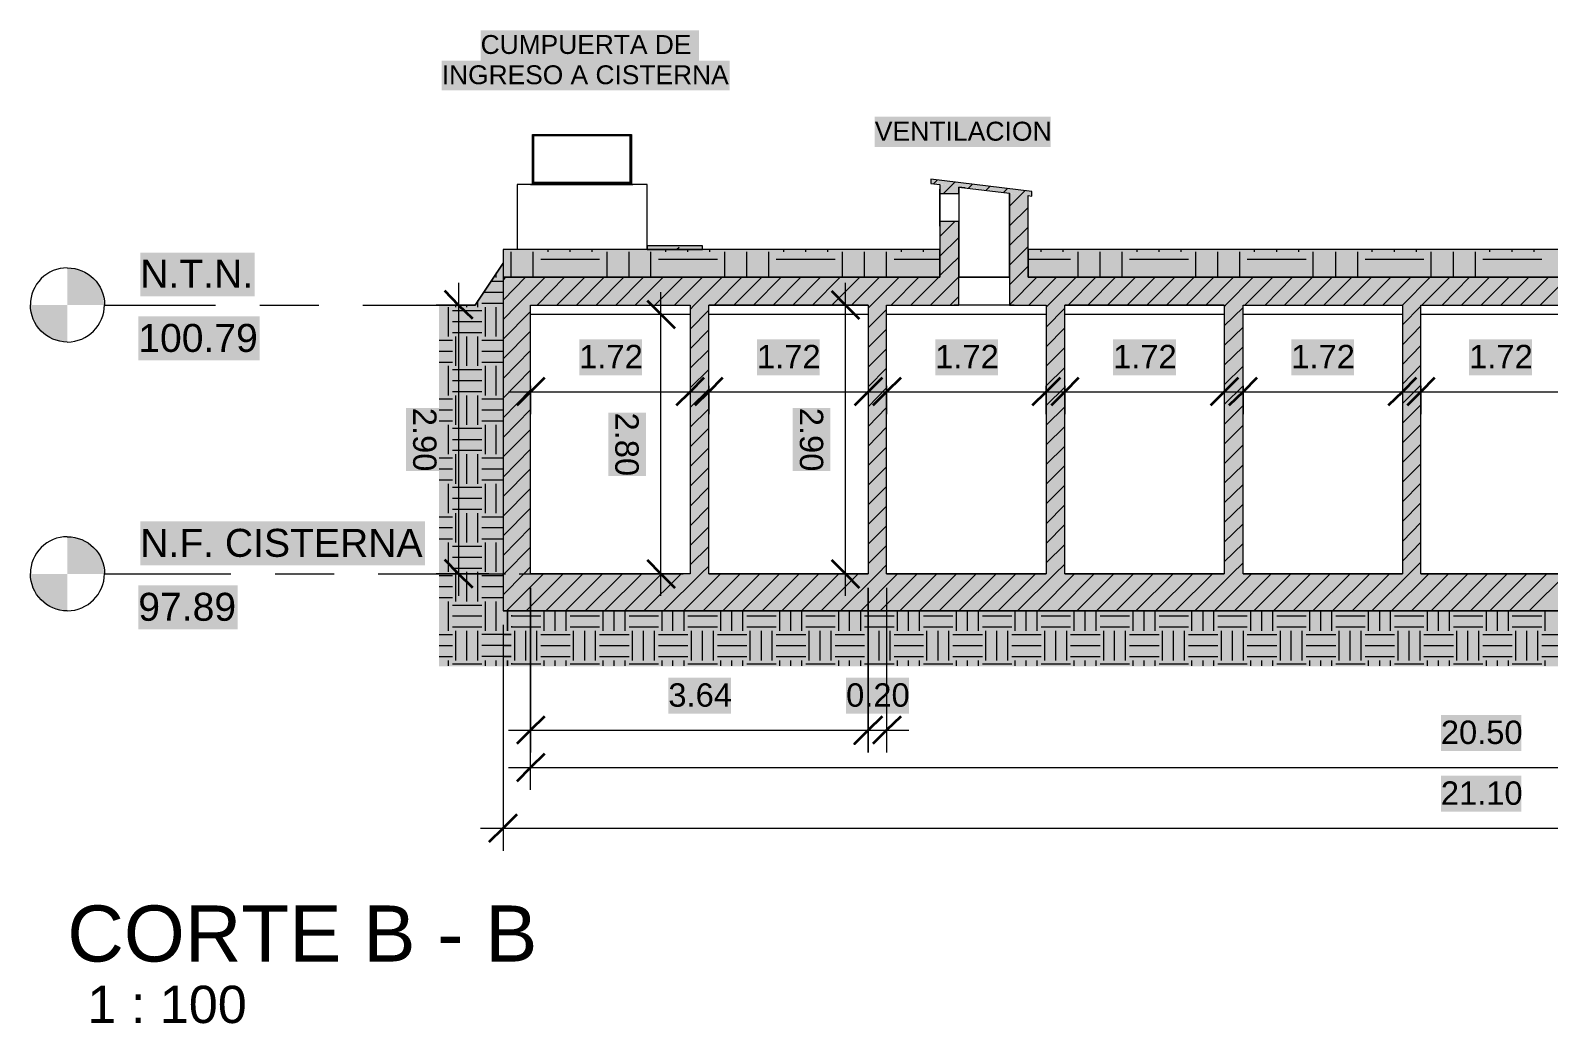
# Model space of a CAD drawing. Extents: x -187 to 52, y -9 to 65.
# Drawn here: x -151.88 to -135.52, y 2.39 to 13.09 of the extents above; entities that cross this region are included whole.
import ezdxf

# ---------------------------------------------------------------- set-up
doc = ezdxf.new("R2010")
doc.units = 0
doc.header["$MEASUREMENT"] = 0
doc.layers.add('PDF4_Geometría', color=7, linetype='Continuous')
doc.layers.add('PDF4_Texto', color=7, linetype='Continuous')
doc.layers.add('PDF4_Rellenos sólidos', color=7, linetype='Continuous', true_color=0xffffff)
doc.styles.add('PDF Arial', font='arial.ttf')

msp = doc.modelspace()

# ---------------------------------------------------------------- hatches: boundary and pattern name
at = {"layer": 'PDF4_Rellenos sólidos', "transparency": 33554559}
for color, points in [(256, [(-147.026, 13.092), (-147.026, 12.766), (-144.675, 12.766), (-144.675, 13.092)]), (256, [(-147.445, 12.766), (-147.445, 12.445), (-144.345, 12.445), (-144.345, 12.766)]), (256, [(-142.78, 12.161), (-142.78, 11.836), (-140.885, 11.836), (-140.885, 12.161)]), (256, [(-141.126, 11.316), (-141.088, 11.311), (-141.088, 11.358), (-142.137, 11.489), (-142.175, 11.489), (-142.175, 11.443), (-142.141, 11.443)]), (256, [(-141.126, 11.316), (-141.296, 11.337), (-141.329, 11.337), (-141.329, 10.432), (-141.126, 10.432)]), (256, [(-150.693, 10.698), (-150.693, 10.225), (-149.462, 10.225), (-149.462, 10.698)]), (256, [(-145.233, 10.77), (-145.233, 10.732), (-144.637, 10.732), (-144.637, 10.77)]), (7, [(-151.082, 10.17), (-151.086, 10.17), (-151.086, 10.203), (-151.09, 10.203), (-151.09, 10.237), (-151.094, 10.237), (-151.094, 10.25), (-151.099, 10.25), (-151.099, 10.258), (-151.103, 10.258), (-151.103, 10.271), (-151.107, 10.271), (-151.107, 10.28), (-151.111, 10.28), (-151.111, 10.292), (-151.116, 10.292), (-151.116, 10.301), (-151.12, 10.301), (-151.12, 10.313), (-151.124, 10.313), (-151.124, 10.322), (-151.128, 10.322), (-151.128, 10.33), (-151.132, 10.33), (-151.132, 10.339), (-151.141, 10.347), (-151.145, 10.347), (-151.145, 10.356), (-151.154, 10.364), (-151.158, 10.364), (-151.158, 10.373), (-151.166, 10.381), (-151.17, 10.381), (-151.17, 10.389), (-151.179, 10.398), (-151.183, 10.398), (-151.183, 10.406), (-151.204, 10.428), (-151.213, 10.432), (-151.221, 10.44), (-151.23, 10.444), (-151.238, 10.453), (-151.247, 10.457), (-151.255, 10.466), (-151.264, 10.47), (-151.272, 10.478), (-151.289, 10.487), (-151.302, 10.491), (-151.31, 10.495), (-151.323, 10.499), (-151.331, 10.504), (-151.344, 10.508), (-151.352, 10.512), (-151.378, 10.521), (-151.454, 10.533), (-151.479, 10.533), (-151.479, 10.132), (-151.082, 10.132)]), (256, [(-147.081, 10.14), (-147.085, 10.136), (-147.085, 6.241), (-146.688, 6.241), (-146.688, 6.837), (-146.785, 6.837), (-146.785, 10.58), (-146.789, 10.58), (-146.793, 10.571), (-146.798, 10.567), (-146.802, 10.559), (-146.806, 10.554), (-146.81, 10.546), (-146.815, 10.542), (-146.819, 10.533), (-146.823, 10.529), (-146.827, 10.521), (-146.831, 10.516), (-146.836, 10.508), (-146.84, 10.504), (-146.844, 10.495), (-146.848, 10.491), (-146.853, 10.483), (-146.857, 10.478), (-146.861, 10.47), (-146.865, 10.466), (-146.87, 10.457), (-146.874, 10.453), (-146.878, 10.444), (-146.882, 10.44), (-146.886, 10.432), (-146.891, 10.428), (-146.895, 10.419), (-146.899, 10.415), (-146.903, 10.406), (-146.908, 10.402), (-146.912, 10.394), (-146.916, 10.389), (-146.92, 10.381), (-146.924, 10.377), (-146.929, 10.368), (-146.933, 10.364), (-146.937, 10.356), (-146.941, 10.351), (-146.946, 10.343), (-146.95, 10.339), (-146.954, 10.33), (-146.958, 10.326), (-146.963, 10.318), (-146.967, 10.313), (-146.971, 10.305), (-146.975, 10.301), (-146.979, 10.292), (-146.984, 10.288), (-146.988, 10.28), (-146.992, 10.275), (-146.996, 10.267), (-147.001, 10.263), (-147.005, 10.254), (-147.009, 10.25), (-147.013, 10.241), (-147.018, 10.237), (-147.022, 10.229), (-147.026, 10.225), (-147.03, 10.216), (-147.034, 10.212), (-147.039, 10.203), (-147.043, 10.199), (-147.047, 10.191), (-147.051, 10.186), (-147.056, 10.178), (-147.06, 10.174), (-147.064, 10.165), (-147.068, 10.161), (-147.073, 10.153), (-147.077, 10.148)]), (7, [(-151.547, 9.747), (-151.479, 9.738), (-151.479, 10.132), (-151.877, 10.132), (-151.877, 10.106), (-151.873, 10.106), (-151.873, 10.081), (-151.868, 10.081), (-151.868, 10.055), (-151.864, 10.055), (-151.864, 10.03), (-151.86, 10.03), (-151.86, 10.022), (-151.856, 10.022), (-151.856, 10.009), (-151.851, 10.009), (-151.851, 10), (-151.847, 10), (-151.847, 9.988), (-151.843, 9.988), (-151.843, 9.979), (-151.839, 9.979), (-151.839, 9.967), (-151.834, 9.967), (-151.834, 9.958), (-151.83, 9.958), (-151.83, 9.945), (-151.826, 9.945), (-151.826, 9.933), (-151.822, 9.933), (-151.813, 9.924), (-151.813, 9.916), (-151.809, 9.916), (-151.801, 9.907), (-151.801, 9.899), (-151.796, 9.899), (-151.788, 9.89), (-151.788, 9.882), (-151.784, 9.882), (-151.775, 9.874), (-151.775, 9.865), (-151.771, 9.865), (-151.763, 9.857), (-151.763, 9.848), (-151.754, 9.848), (-151.746, 9.84), (-151.737, 9.835), (-151.729, 9.827), (-151.72, 9.823), (-151.712, 9.814), (-151.703, 9.81), (-151.695, 9.802), (-151.686, 9.797), (-151.678, 9.789), (-151.665, 9.785), (-151.657, 9.78), (-151.644, 9.776), (-151.636, 9.772), (-151.623, 9.768), (-151.615, 9.764), (-151.602, 9.759), (-151.585, 9.751)]), (256, [(-150.714, 10.009), (-150.714, 9.535), (-149.407, 9.535), (-149.407, 10.009)]), (256, [(-147.474, 10.132), (-147.474, 6.241), (-147.085, 6.241), (-147.085, 10.132)]), (256, [(-146.785, 10.132), (-146.785, 7.235), (-146.489, 7.235), (-146.489, 10.132)]), (256, [(-144.768, 10.132), (-144.768, 7.235), (-144.569, 7.235), (-144.569, 10.132)]), (256, [(-142.852, 10.132), (-142.852, 7.235), (-142.653, 7.235), (-142.653, 10.132)]), (256, [(-140.932, 10.132), (-140.932, 7.235), (-140.733, 7.235), (-140.733, 10.132)]), (256, [(-139.016, 10.132), (-139.016, 7.235), (-138.813, 7.235), (-138.813, 10.132)]), (256, [(-137.096, 10.132), (-137.096, 7.235), (-136.897, 7.235), (-136.897, 10.132)]), (256, [(-145.964, 9.764), (-145.964, 9.375), (-145.288, 9.375), (-145.288, 9.764)]), (256, [(-144.049, 9.764), (-144.049, 9.375), (-143.372, 9.375), (-143.372, 9.764)]), (256, [(-142.129, 9.764), (-142.129, 9.375), (-141.452, 9.375), (-141.452, 9.764)]), (256, [(-140.213, 9.764), (-140.213, 9.375), (-139.536, 9.375), (-139.536, 9.764)]), (256, [(-138.293, 9.764), (-138.293, 9.375), (-137.616, 9.375), (-137.616, 9.764)]), (256, [(-136.377, 9.764), (-136.377, 9.375), (-135.701, 9.375), (-135.701, 9.764)]), (256, [(-147.83, 9.023), (-147.83, 8.343), (-147.424, 8.343), (-147.424, 9.023)]), (256, [(-143.664, 9.023), (-143.664, 8.343), (-143.258, 8.343), (-143.258, 9.023)]), (256, [(-145.652, 8.973), (-145.652, 8.292), (-145.246, 8.292), (-145.246, 8.973)]), (256, [(-150.693, 7.801), (-150.693, 7.328), (-147.627, 7.328), (-147.627, 7.801)]), (7, [(-151.082, 7.273), (-151.086, 7.273), (-151.086, 7.306), (-151.09, 7.306), (-151.09, 7.34), (-151.094, 7.34), (-151.094, 7.353), (-151.099, 7.353), (-151.099, 7.361), (-151.103, 7.361), (-151.103, 7.374), (-151.107, 7.374), (-151.107, 7.383), (-151.111, 7.383), (-151.111, 7.395), (-151.116, 7.395), (-151.116, 7.404), (-151.12, 7.404), (-151.12, 7.416), (-151.124, 7.416), (-151.124, 7.425), (-151.128, 7.425), (-151.128, 7.433), (-151.132, 7.433), (-151.132, 7.442), (-151.141, 7.45), (-151.145, 7.45), (-151.145, 7.459), (-151.154, 7.467), (-151.158, 7.467), (-151.158, 7.476), (-151.166, 7.484), (-151.17, 7.484), (-151.17, 7.493), (-151.179, 7.501), (-151.183, 7.501), (-151.183, 7.509), (-151.204, 7.531), (-151.213, 7.535), (-151.221, 7.543), (-151.23, 7.548), (-151.238, 7.556), (-151.247, 7.56), (-151.255, 7.569), (-151.264, 7.573), (-151.272, 7.581), (-151.289, 7.59), (-151.302, 7.594), (-151.31, 7.598), (-151.323, 7.603), (-151.331, 7.607), (-151.344, 7.611), (-151.352, 7.615), (-151.378, 7.624), (-151.454, 7.636), (-151.479, 7.636), (-151.479, 7.235), (-151.082, 7.235)]), (7, [(-151.547, 6.85), (-151.479, 6.841), (-151.479, 7.235), (-151.877, 7.235), (-151.877, 7.209), (-151.873, 7.209), (-151.873, 7.184), (-151.868, 7.184), (-151.868, 7.158), (-151.864, 7.158), (-151.864, 7.133), (-151.86, 7.133), (-151.86, 7.125), (-151.856, 7.125), (-151.856, 7.112), (-151.851, 7.112), (-151.851, 7.103), (-151.847, 7.103), (-151.847, 7.091), (-151.843, 7.091), (-151.843, 7.082), (-151.839, 7.082), (-151.839, 7.07), (-151.834, 7.07), (-151.834, 7.061), (-151.83, 7.061), (-151.83, 7.049), (-151.826, 7.049), (-151.826, 7.036), (-151.822, 7.036), (-151.813, 7.027), (-151.813, 7.019), (-151.809, 7.019), (-151.801, 7.01), (-151.801, 7.002), (-151.796, 7.002), (-151.788, 6.994), (-151.788, 6.985), (-151.784, 6.985), (-151.775, 6.977), (-151.775, 6.968), (-151.771, 6.968), (-151.763, 6.96), (-151.763, 6.951), (-151.754, 6.951), (-151.746, 6.943), (-151.737, 6.939), (-151.729, 6.93), (-151.72, 6.926), (-151.712, 6.917), (-151.703, 6.913), (-151.695, 6.905), (-151.686, 6.9), (-151.678, 6.892), (-151.665, 6.888), (-151.657, 6.884), (-151.644, 6.879), (-151.636, 6.875), (-151.623, 6.871), (-151.615, 6.867), (-151.602, 6.862), (-151.585, 6.854)]), (256, [(-146.785, 7.235), (-146.785, 6.837), (-129.425, 6.837), (-129.425, 7.235)]), (256, [(-150.714, 7.112), (-150.714, 6.638), (-149.644, 6.638), (-149.644, 7.112)]), (256, [(-146.785, 6.837), (-146.785, 6.241), (-129.425, 6.241), (-129.425, 6.837)]), (256, [(-145.004, 6.118), (-145.004, 5.729), (-144.328, 5.729), (-144.328, 6.118)]), (256, [(-143.089, 6.118), (-143.089, 5.729), (-142.412, 5.729), (-142.412, 6.118)]), (256, [(-136.682, 5.716), (-136.682, 5.327), (-135.815, 5.327), (-135.815, 5.716)]), (256, [(-136.682, 5.061), (-136.682, 4.672), (-135.815, 4.672), (-135.815, 5.061)])]:
    msp.add_hatch(color=color, dxfattribs=at).paths.add_polyline_path(points)
h = msp.add_hatch(color=256, dxfattribs=at)
h.paths.add_polyline_path([(-141.875, 11.409), (-142.044, 11.43), (-142.078, 11.43), (-142.078, 11.333), (-141.875, 11.333)])
h.paths.add_polyline_path([(-141.875, 11.032), (-142.078, 11.032), (-142.078, 10.432), (-141.875, 10.432)])
h = msp.add_hatch(color=256, dxfattribs=at)
h.paths.add_polyline_path([(-142.078, 10.432), (-142.078, 10.732), (-146.785, 10.732), (-146.785, 10.432)])
h.paths.add_polyline_path([(-134.055, 10.732), (-134.055, 10.432), (-125.707, 10.432), (-125.707, 10.732)])
h.paths.add_polyline_path([(-135.003, 10.432), (-135.003, 10.732), (-141.126, 10.732), (-141.126, 10.432)])
h = msp.add_hatch(color=256, dxfattribs=at)
h.paths.add_polyline_path([(-141.875, 10.132), (-141.875, 10.432), (-146.785, 10.432), (-146.785, 10.132)])
h.paths.add_polyline_path([(-134.254, 10.432), (-134.254, 10.132), (-125.707, 10.132), (-125.707, 10.432)])
h.paths.add_polyline_path([(-134.804, 10.132), (-134.804, 10.432), (-141.329, 10.432), (-141.329, 10.132)])

# ---------------------------------------------------------------- linework, layer by layer
at = {"layer": 'PDF4_Geometría', "lineweight": 9}
for points in [[(-145.402, 11.971), (-145.402, 11.438), (-146.468, 11.438), (-146.468, 11.971)], [(-145.402, 11.971), (-145.402, 11.438), (-146.468, 11.438), (-146.468, 11.971)], [(-145.415, 11.958), (-146.455, 11.958), (-146.455, 11.451), (-145.415, 11.451)], [(-142.078, 11.333), (-141.875, 11.333), (-141.875, 11.032), (-142.078, 11.032)], [(-141.329, 10.432), (-141.329, 10.132), (-141.875, 10.132), (-141.875, 10.432)], [(-142.852, 7.087), (-142.852, 5.551), (-142.852, 5.31), (-142.852, 5.551)]]:
    msp.add_lwpolyline(points, close=True, dxfattribs=at)
for points in [[(-145.41, 11.443), (-146.464, 11.443), (-146.464, 11.967), (-145.41, 11.967), (-146.464, 11.967), (-146.455, 11.958), (-145.415, 11.958), (-145.41, 11.967), (-145.41, 11.443), (-145.415, 11.451), (-146.455, 11.451)], [(-146.464, 11.967), (-146.464, 11.443), (-146.455, 11.451), (-146.455, 11.958)], [(-145.41, 11.967), (-145.41, 11.443), (-146.464, 11.443)], [(-145.415, 11.451), (-145.415, 11.958)], [(-142.146, 11.438), (-142.103, 11.481)], [(-142.04, 11.333), (-141.96, 11.413), (-141.913, 11.459)], [(-145.233, 10.732), (-145.233, 11.282), (-145.233, 11.43), (-146.633, 11.43), (-146.633, 11.282), (-146.633, 10.732), (-146.688, 10.732)], [(-146.489, 11.43), (-145.385, 11.43)], [(-146.48, 11.43), (-145.394, 11.43)], [(-145.398, 11.43), (-146.476, 11.43)], [(-141.807, 11.396), (-141.875, 11.404), (-141.875, 10.432), (-141.329, 10.432), (-141.329, 11.337)], [(-141.769, 11.392), (-141.727, 11.434)], [(-141.583, 11.366), (-141.537, 11.413)], [(-141.393, 11.345), (-141.351, 11.388)], [(-141.329, 11.197), (-141.207, 11.32), (-141.16, 11.366)], [(-141.329, 10.986), (-141.126, 11.185)], [(-142.078, 10.872), (-141.917, 11.032)], [(-141.329, 10.774), (-141.126, 10.973)], [(-142.078, 10.66), (-141.875, 10.859)], [(-144.911, 10.736), (-144.886, 10.757)], [(-142.078, 10.732), (-144.637, 10.732)], [(-142.078, 10.449), (-141.875, 10.647)], [(-141.329, 10.563), (-141.126, 10.762)], [(-135.003, 10.732), (-141.126, 10.732)], [(-147.474, 10.132), (-147.466, 10.132), (-147.085, 10.132), (-146.979, 10.292), (-146.785, 10.584), (-147.085, 10.132)], [(-141.329, 10.351), (-141.245, 10.432), (-141.126, 10.55)], [(-147.263, 10.373), (-147.263, 6.998)], [(-146.785, 10.402), (-146.755, 10.432)], [(-146.785, 10.186), (-146.544, 10.432)], [(-146.785, 9.975), (-146.633, 10.132), (-146.332, 10.432)], [(-142.078, 10.432), (-146.785, 10.432)], [(-146.417, 10.132), (-146.121, 10.432)], [(-146.206, 10.132), (-145.905, 10.432)], [(-145.994, 10.132), (-145.694, 10.432)], [(-145.783, 10.132), (-145.482, 10.432)], [(-145.571, 10.132), (-145.271, 10.432)], [(-145.36, 10.132), (-145.059, 10.432)], [(-145.148, 10.132), (-144.848, 10.432)], [(-144.937, 10.132), (-144.637, 10.432)], [(-144.768, 10.085), (-144.725, 10.132), (-144.425, 10.432)], [(-144.51, 10.132), (-144.214, 10.432)], [(-144.298, 10.132), (-143.998, 10.432)], [(-144.087, 10.132), (-143.787, 10.432)], [(-143.875, 10.132), (-143.575, 10.432)], [(-143.664, 10.132), (-143.364, 10.432)], [(-143.452, 10.132), (-143.152, 10.432)], [(-143.241, 10.132), (-142.941, 10.432)], [(-143.097, 6.998), (-143.097, 10.373)], [(-143.03, 10.132), (-142.729, 10.432)], [(-142.852, 10.098), (-142.818, 10.132), (-142.518, 10.432)], [(-142.602, 10.132), (-142.306, 10.432)], [(-142.391, 10.132), (-142.091, 10.432)], [(-142.179, 10.132), (-141.879, 10.432), (-141.875, 10.436)], [(-141.329, 10.136), (-141.033, 10.432)], [(-135.003, 10.432), (-141.126, 10.432)], [(-141.122, 10.132), (-140.822, 10.432)], [(-140.932, 10.11), (-140.911, 10.132), (-140.61, 10.432)], [(-140.695, 10.132), (-140.399, 10.432)], [(-140.484, 10.132), (-140.188, 10.432)], [(-140.272, 10.132), (-139.972, 10.432)], [(-140.061, 10.132), (-139.76, 10.432)], [(-139.849, 10.132), (-139.549, 10.432)], [(-139.638, 10.132), (-139.338, 10.432)], [(-139.426, 10.132), (-139.126, 10.432)], [(-139.215, 10.132), (-138.915, 10.432)], [(-139.016, 10.119), (-139.003, 10.132), (-138.703, 10.432)], [(-138.813, 10.132), (-137.096, 10.132), (-136.796, 10.432)], [(-138.792, 10.132), (-138.492, 10.432)], [(-138.576, 10.132), (-138.28, 10.432)], [(-138.365, 10.132), (-138.065, 10.432)], [(-138.153, 10.132), (-137.853, 10.432)], [(-137.942, 10.132), (-137.642, 10.432)], [(-137.73, 10.132), (-137.43, 10.432)], [(-137.519, 10.132), (-137.219, 10.432)], [(-137.308, 10.132), (-137.007, 10.432)], [(-136.885, 10.132), (-136.584, 10.432)], [(-136.669, 10.132), (-136.373, 10.432)], [(-136.458, 10.132), (-136.157, 10.432)], [(-136.246, 10.132), (-135.946, 10.432)], [(-136.035, 10.132), (-135.734, 10.432)], [(-135.823, 10.132), (-135.523, 10.432)], [(-135.612, 10.132), (-135.311, 10.432)], [(-145.085, 6.998), (-145.085, 10.271)], [(-141.968, 10.132), (-141.875, 10.225)], [(-151.082, 10.132), (-149.881, 10.132)], [(-149.403, 10.132), (-148.768, 10.132)], [(-148.295, 10.132), (-147.089, 10.132)], [(-147.199, 10.132), (-147.263, 10.132), (-147.504, 10.132)], [(-146.785, 9.764), (-146.489, 10.064)], [(-145.144, 10.034), (-145.085, 10.034), (-144.844, 10.034)], [(-144.768, 9.874), (-144.569, 10.077)], [(-142.852, 10.132), (-144.569, 10.132)], [(-143.161, 10.132), (-143.097, 10.132), (-142.856, 10.132)], [(-142.852, 9.886), (-142.653, 10.085)], [(-140.932, 9.895), (-140.733, 10.098)], [(-139.016, 10.132), (-140.733, 10.132)], [(-139.016, 9.907), (-138.813, 10.106)], [(-137.096, 9.92), (-136.897, 10.119)], [(-146.785, 9.552), (-146.489, 9.852)], [(-144.768, 9.662), (-144.569, 9.865)], [(-142.852, 9.675), (-142.653, 9.874)], [(-140.932, 9.683), (-140.733, 9.886)], [(-139.016, 9.696), (-138.813, 9.895)], [(-137.096, 9.704), (-136.897, 9.907)], [(-142.852, 9.463), (-142.653, 9.662)], [(-140.932, 9.472), (-140.733, 9.675)], [(-139.016, 9.484), (-138.813, 9.683)], [(-137.096, 9.493), (-136.897, 9.696)], [(-146.785, 9.341), (-146.489, 9.641)], [(-144.768, 9.451), (-144.569, 9.649)], [(-146.785, 9.129), (-146.489, 9.429)], [(-144.768, 9.239), (-144.569, 9.438)], [(-142.852, 9.252), (-142.653, 9.451)], [(-140.932, 8.956), (-140.932, 9.197), (-140.932, 9.26), (-140.733, 9.459)], [(-139.016, 9.273), (-138.813, 9.472)], [(-137.096, 9.281), (-136.897, 9.484)], [(-146.785, 8.918), (-146.489, 9.218)], [(-146.726, 9.197), (-144.531, 9.197)], [(-146.489, 9.26), (-146.489, 9.197), (-146.489, 8.956)], [(-144.81, 9.197), (-142.611, 9.197)], [(-144.768, 9.26), (-144.768, 9.197), (-144.768, 8.956)], [(-144.768, 9.028), (-144.569, 9.226)], [(-144.569, 9.26), (-144.569, 9.197), (-144.569, 8.956)], [(-142.89, 9.197), (-140.695, 9.197)], [(-142.852, 9.26), (-142.852, 9.197), (-142.852, 8.956)], [(-142.852, 9.036), (-142.653, 9.239)], [(-142.653, 9.26), (-142.653, 9.197), (-142.653, 8.956)], [(-140.974, 9.197), (-138.775, 9.197)], [(-140.932, 9.049), (-140.733, 9.248)], [(-140.733, 9.26), (-140.733, 9.197), (-140.733, 8.956)], [(-139.054, 9.197), (-136.855, 9.197)], [(-139.016, 9.062), (-138.813, 9.26), (-138.813, 9.197), (-138.813, 8.956)], [(-139.016, 9.26), (-139.016, 9.197), (-139.016, 8.956)], [(-137.138, 9.197), (-134.939, 9.197)], [(-137.096, 9.07), (-136.897, 9.269)], [(-137.096, 9.26), (-137.096, 9.197), (-137.096, 8.956)], [(-136.897, 9.26), (-136.897, 9.197), (-136.897, 8.956)], [(-146.785, 8.706), (-146.489, 9.007)], [(-144.768, 8.816), (-144.569, 9.015)], [(-142.852, 8.825), (-142.653, 9.028)], [(-140.932, 8.837), (-140.733, 9.036)], [(-139.016, 8.846), (-138.813, 9.049)], [(-137.096, 8.859), (-136.897, 9.057)], [(-139.016, 8.634), (-138.813, 8.837)], [(-137.096, 8.647), (-136.897, 8.846)], [(-146.785, 8.495), (-146.489, 8.791)], [(-144.768, 8.605), (-144.569, 8.804)], [(-142.852, 8.613), (-142.653, 8.816)], [(-140.932, 8.626), (-140.733, 8.825)], [(-146.785, 8.279), (-146.489, 8.579)], [(-144.768, 8.393), (-144.569, 8.592)], [(-142.852, 8.402), (-142.653, 8.601)], [(-140.932, 8.415), (-140.733, 8.613)], [(-139.016, 8.423), (-138.813, 8.626)], [(-137.096, 8.436), (-136.897, 8.634)], [(-146.785, 8.068), (-146.489, 8.368)], [(-144.768, 8.182), (-144.569, 8.381)], [(-142.852, 8.19), (-142.653, 8.389)], [(-140.932, 8.203), (-140.733, 8.402)], [(-139.016, 8.212), (-138.813, 8.41)], [(-137.096, 8.224), (-136.897, 8.423)], [(-140.932, 7.992), (-140.733, 8.19)], [(-139.016, 8), (-138.813, 8.199)], [(-137.096, 8.013), (-136.897, 8.212)], [(-146.785, 7.856), (-146.489, 8.157)], [(-144.768, 7.966), (-144.569, 8.169)], [(-142.852, 7.979), (-142.653, 8.178)], [(-146.785, 7.645), (-146.489, 7.945)], [(-144.768, 7.755), (-144.569, 7.958)], [(-142.852, 7.767), (-142.653, 7.966)], [(-140.932, 7.776), (-140.733, 7.979)], [(-139.016, 7.789), (-138.813, 7.987)], [(-137.096, 7.801), (-136.897, 8)], [(-146.785, 7.433), (-146.489, 7.734)], [(-144.768, 7.543), (-144.569, 7.742)], [(-142.852, 7.556), (-142.653, 7.755)], [(-140.932, 7.564), (-140.733, 7.767)], [(-139.016, 7.577), (-138.813, 7.776)], [(-137.096, 7.586), (-136.897, 7.789)], [(-144.768, 7.332), (-144.569, 7.531)], [(-142.852, 7.345), (-142.653, 7.543)], [(-140.932, 7.353), (-140.733, 7.552)], [(-139.016, 7.366), (-138.813, 7.564)], [(-137.096, 7.374), (-136.897, 7.577)], [(-146.785, 7.222), (-146.772, 7.235), (-146.489, 7.522)], [(-137.426, 6.837), (-137.024, 7.235), (-136.897, 7.361)], [(-151.082, 7.235), (-149.716, 7.235)], [(-149.238, 7.235), (-148.603, 7.235)], [(-148.13, 7.235), (-146.76, 7.235)], [(-146.937, 7.235), (-147.263, 7.235), (-147.504, 7.235)], [(-146.785, 7.01), (-146.561, 7.235), (-146.489, 7.311)], [(-146.747, 6.837), (-146.349, 7.235)], [(-146.612, 7.235), (-145.085, 7.235), (-144.844, 7.235)], [(-146.535, 6.837), (-146.138, 7.235)], [(-146.324, 6.837), (-145.926, 7.235)], [(-146.113, 6.837), (-145.715, 7.235)], [(-145.901, 6.837), (-145.499, 7.235)], [(-145.69, 6.837), (-145.288, 7.235)], [(-145.478, 6.837), (-145.076, 7.235)], [(-145.267, 6.837), (-144.865, 7.235)], [(-145.055, 6.837), (-144.653, 7.235), (-144.569, 7.319)], [(-144.84, 6.837), (-144.442, 7.235)], [(-144.628, 6.837), (-144.231, 7.235)], [(-144.569, 7.235), (-142.852, 7.235)], [(-144.417, 6.837), (-144.019, 7.235)], [(-144.205, 6.837), (-143.808, 7.235)], [(-143.994, 6.837), (-143.596, 7.235)], [(-143.782, 6.837), (-143.381, 7.235)], [(-143.571, 6.837), (-143.169, 7.235)], [(-143.359, 6.837), (-142.958, 7.235)], [(-143.161, 7.235), (-143.097, 7.235), (-142.856, 7.235)], [(-143.148, 6.837), (-142.746, 7.235), (-142.653, 7.332)], [(-142.932, 6.837), (-142.535, 7.235)], [(-142.721, 6.837), (-142.323, 7.235)], [(-142.653, 7.235), (-140.932, 7.235)], [(-142.509, 6.837), (-142.112, 7.235)], [(-142.298, 6.837), (-141.9, 7.235)], [(-142.086, 6.837), (-141.689, 7.235)], [(-141.875, 6.837), (-141.473, 7.235)], [(-141.664, 6.837), (-141.262, 7.235)], [(-141.452, 6.837), (-141.05, 7.235)], [(-141.241, 6.837), (-140.839, 7.235), (-140.733, 7.34)], [(-141.025, 6.837), (-140.627, 7.235)], [(-140.813, 6.837), (-140.416, 7.235)], [(-140.733, 7.235), (-139.016, 7.235)], [(-140.602, 6.837), (-140.204, 7.235)], [(-140.391, 6.837), (-139.993, 7.235)], [(-140.179, 6.837), (-139.782, 7.235)], [(-139.968, 6.837), (-139.566, 7.235)], [(-139.756, 6.837), (-139.354, 7.235)], [(-139.545, 6.837), (-139.143, 7.235)], [(-139.333, 6.837), (-138.932, 7.235), (-138.813, 7.353)], [(-139.122, 6.837), (-138.72, 7.235)], [(-138.906, 6.837), (-138.509, 7.235)], [(-138.813, 7.235), (-137.096, 7.235)], [(-138.695, 6.837), (-138.297, 7.235)], [(-138.483, 6.837), (-138.086, 7.235)], [(-138.272, 6.837), (-137.874, 7.235)], [(-138.06, 6.837), (-137.659, 7.235)], [(-137.849, 6.837), (-137.447, 7.235)], [(-137.637, 6.837), (-137.236, 7.235)], [(-137.215, 6.837), (-136.813, 7.235)], [(-136.999, 6.837), (-136.601, 7.235)], [(-136.897, 7.235), (-135.18, 7.235)], [(-136.787, 6.837), (-136.39, 7.235)], [(-136.576, 6.837), (-136.178, 7.235)], [(-136.364, 6.837), (-135.967, 7.235)], [(-136.153, 6.837), (-135.755, 7.235)], [(-135.942, 6.837), (-135.54, 7.235)], [(-135.73, 6.837), (-135.328, 7.235)], [(-146.489, 4.909), (-146.489, 5.15), (-146.489, 7.087), (-146.489, 5.551), (-146.489, 5.31)], [(-142.653, 7.087), (-142.653, 5.551), (-142.653, 5.31)], [(-129.425, 6.837), (-142.12, 6.837), (-146.785, 6.837)], [(-146.785, 6.685), (-146.785, 4.494), (-146.785, 4.253)], [(-146.726, 5.551), (-142.611, 5.551)], [(-143.089, 5.551), (-142.412, 5.551)], [(-146.726, 5.15), (-125.771, 5.15)], [(-147.026, 4.494), (-125.47, 4.494)]]:
    msp.add_lwpolyline(points, dxfattribs=at)
at = {"layer": 'PDF4_Geometría', "lineweight": 20}
for points in [[(-141.126, 10.432), (-141.126, 11.311), (-141.088, 11.307), (-141.088, 11.354), (-142.175, 11.489), (-142.175, 11.443), (-142.078, 11.43), (-142.078, 11.333), (-141.875, 11.333), (-141.875, 11.404), (-141.329, 11.337), (-141.329, 10.432), (-141.329, 10.132), (-140.932, 10.132), (-140.932, 7.235), (-142.653, 7.235), (-142.653, 10.132), (-141.875, 10.132), (-141.875, 10.432), (-141.875, 11.032), (-142.078, 11.032), (-142.078, 10.432)], [(-146.785, 10.432), (-146.785, 10.132), (-146.785, 7.235), (-146.785, 6.837), (-129.425, 6.837), (-129.425, 6.549), (-125.707, 6.549), (-125.707, 6.951), (-125.707, 10.132), (-125.707, 10.432)], [(-146.489, 10.034), (-144.768, 10.034)], [(-144.569, 10.034), (-142.852, 10.034)], [(-142.653, 10.034), (-140.932, 10.034)], [(-140.733, 10.034), (-139.016, 10.034)], [(-138.813, 10.034), (-137.096, 10.034)], [(-136.897, 10.034), (-135.18, 10.034)]]:
    msp.add_lwpolyline(points, dxfattribs=at)
at = {"layer": 'PDF4_Geometría', "color": 30, "lineweight": 9, "true_color": 0xff7f00}
for points in [[(-142.078, 10.982), (-142.078, 11.379)], [(-141.329, 10.432), (-141.875, 10.432)], [(-141.761, 10.132), (-141.926, 10.132)], [(-141.279, 10.132), (-141.444, 10.132)]]:
    msp.add_lwpolyline(points, dxfattribs=at)
at = {"layer": 'PDF4_Geometría', "color": 9, "lineweight": 9, "true_color": 0xc0c0c0}
for points in [[(-142.078, 11.333), (-142.078, 11.18), (-142.078, 11.032)], [(-146.696, 10.432), (-146.696, 10.707)], [(-146.459, 10.432), (-146.459, 10.707)], [(-146.299, 10.707), (-146.299, 10.732)], [(-146.062, 10.707), (-146.062, 10.732)], [(-145.825, 10.707), (-145.825, 10.732)], [(-145.664, 10.432), (-145.664, 10.707)], [(-145.427, 10.432), (-145.427, 10.707)], [(-145.191, 10.432), (-145.191, 10.707)], [(-145.03, 10.707), (-145.03, 10.732)], [(-144.793, 10.707), (-144.793, 10.732)], [(-144.556, 10.707), (-144.556, 10.732)], [(-144.396, 10.432), (-144.396, 10.707)], [(-144.159, 10.432), (-144.159, 10.707)], [(-143.922, 10.432), (-143.922, 10.707)], [(-143.761, 10.707), (-143.761, 10.732)], [(-143.524, 10.707), (-143.524, 10.732)], [(-143.287, 10.707), (-143.287, 10.732)], [(-143.127, 10.432), (-143.127, 10.707)], [(-142.89, 10.432), (-142.89, 10.707)], [(-142.653, 10.432), (-142.653, 10.707)], [(-142.492, 10.707), (-142.492, 10.732)], [(-142.256, 10.707), (-142.256, 10.732)], [(-140.987, 10.707), (-140.987, 10.732)], [(-140.75, 10.707), (-140.75, 10.732)], [(-140.589, 10.432), (-140.589, 10.707)], [(-140.353, 10.432), (-140.353, 10.707)], [(-140.116, 10.432), (-140.116, 10.707)], [(-139.955, 10.707), (-139.955, 10.732)], [(-139.718, 10.707), (-139.718, 10.732)], [(-139.481, 10.707), (-139.481, 10.732)], [(-139.321, 10.432), (-139.321, 10.707)], [(-139.084, 10.432), (-139.084, 10.707)], [(-138.847, 10.432), (-138.847, 10.707)], [(-138.69, 10.707), (-138.69, 10.732)], [(-138.449, 10.707), (-138.449, 10.732)], [(-138.213, 10.707), (-138.213, 10.732)], [(-138.056, 10.432), (-138.056, 10.707)], [(-137.815, 10.432), (-137.815, 10.707)], [(-137.578, 10.432), (-137.578, 10.707)], [(-137.422, 10.707), (-137.422, 10.732)], [(-137.181, 10.707), (-137.181, 10.732)], [(-136.944, 10.707), (-136.944, 10.732)], [(-136.787, 10.432), (-136.787, 10.707)], [(-136.546, 10.432), (-136.546, 10.707)], [(-136.31, 10.432), (-136.31, 10.707)], [(-136.153, 10.707), (-136.153, 10.732)], [(-135.912, 10.707), (-135.912, 10.732)], [(-135.675, 10.707), (-135.675, 10.732)], [(-146.785, 10.584), (-146.979, 10.292), (-147.085, 10.132), (-147.466, 10.132), (-147.474, 10.132)], [(-146.857, 10.428), (-146.857, 10.478)], [(-146.379, 10.626), (-145.745, 10.626)], [(-145.11, 10.626), (-144.476, 10.626)], [(-143.841, 10.626), (-143.207, 10.626)], [(-142.573, 10.626), (-142.078, 10.626)], [(-141.126, 10.626), (-140.67, 10.626)], [(-140.035, 10.626), (-139.401, 10.626)], [(-138.767, 10.626), (-138.132, 10.626)], [(-137.498, 10.626), (-136.864, 10.626)], [(-136.229, 10.626), (-135.595, 10.626)], [(-146.916, 10.389), (-146.785, 10.389)], [(-141.875, 10.432), (-141.6, 10.432), (-141.329, 10.432)], [(-147.056, 10.11), (-147.056, 10.182)], [(-147.013, 10.153), (-146.785, 10.153)], [(-146.992, 10.271), (-146.785, 10.271)], [(-147.373, 9.793), (-147.373, 10.11)], [(-147.33, 10.072), (-147.085, 10.072), (-147.013, 10.072)], [(-147.292, 10.11), (-147.292, 10.132)], [(-147.174, 10.11), (-147.174, 10.132)], [(-146.975, 9.793), (-146.975, 10.11)], [(-146.857, 9.793), (-146.857, 10.11)], [(-147.33, 9.954), (-147.085, 9.954), (-147.013, 9.954)], [(-147.33, 9.835), (-147.085, 9.835), (-147.013, 9.835)], [(-147.474, 9.755), (-147.33, 9.755)], [(-147.292, 9.476), (-147.292, 9.793)], [(-147.174, 9.476), (-147.174, 9.793)], [(-147.056, 9.476), (-147.056, 9.793)], [(-147.013, 9.755), (-146.785, 9.755)], [(-147.474, 9.637), (-147.33, 9.637)], [(-147.474, 9.518), (-147.33, 9.518)], [(-147.013, 9.637), (-146.785, 9.637)], [(-147.013, 9.518), (-146.785, 9.518)], [(-147.373, 9.159), (-147.373, 9.476)], [(-147.33, 9.438), (-147.085, 9.438), (-147.013, 9.438)], [(-146.975, 9.159), (-146.975, 9.476)], [(-146.857, 9.159), (-146.857, 9.476)], [(-147.33, 9.32), (-147.085, 9.32), (-147.013, 9.32)], [(-147.33, 9.201), (-147.085, 9.201), (-147.013, 9.201)], [(-147.474, 9.121), (-147.33, 9.121)], [(-147.474, 9.002), (-147.33, 9.002)], [(-147.292, 8.842), (-147.292, 9.159)], [(-147.174, 8.842), (-147.174, 9.159)], [(-147.056, 8.842), (-147.056, 9.159)], [(-147.013, 9.121), (-146.785, 9.121)], [(-147.013, 9.002), (-146.785, 9.002)], [(-147.474, 8.884), (-147.33, 8.884)], [(-147.373, 8.524), (-147.373, 8.842)], [(-147.013, 8.884), (-146.785, 8.884)], [(-146.975, 8.524), (-146.975, 8.842)], [(-146.857, 8.524), (-146.857, 8.842)], [(-147.33, 8.804), (-147.085, 8.804), (-147.013, 8.804)], [(-147.33, 8.685), (-147.085, 8.685), (-147.013, 8.685)], [(-147.33, 8.567), (-147.085, 8.567), (-147.013, 8.567)], [(-147.292, 8.207), (-147.292, 8.524)], [(-147.174, 8.207), (-147.174, 8.524)], [(-147.056, 8.207), (-147.056, 8.524)], [(-147.474, 8.486), (-147.33, 8.486)], [(-147.474, 8.368), (-147.33, 8.368)], [(-147.013, 8.486), (-146.785, 8.486)], [(-147.013, 8.368), (-146.785, 8.368)], [(-147.474, 8.25), (-147.33, 8.25)], [(-147.373, 7.89), (-147.373, 8.207)], [(-147.013, 8.25), (-146.785, 8.25)], [(-146.975, 7.89), (-146.975, 8.207)], [(-146.857, 7.89), (-146.857, 8.207)], [(-147.33, 8.169), (-147.085, 8.169), (-147.013, 8.169)], [(-147.33, 8.051), (-147.085, 8.051), (-147.013, 8.051)], [(-147.474, 7.852), (-147.33, 7.852)], [(-147.33, 7.932), (-147.085, 7.932), (-147.013, 7.932)], [(-147.292, 7.573), (-147.292, 7.89)], [(-147.174, 7.573), (-147.174, 7.89)], [(-147.056, 7.573), (-147.056, 7.89)], [(-147.013, 7.852), (-146.785, 7.852)], [(-147.474, 7.734), (-147.33, 7.734)], [(-147.013, 7.734), (-146.785, 7.734)], [(-147.474, 7.615), (-147.33, 7.615)], [(-147.373, 7.256), (-147.373, 7.573)], [(-147.33, 7.535), (-147.085, 7.535), (-147.013, 7.535)], [(-147.013, 7.615), (-146.785, 7.615)], [(-146.975, 7.256), (-146.975, 7.573)], [(-146.857, 7.256), (-146.857, 7.573)], [(-147.33, 7.416), (-147.085, 7.416), (-147.013, 7.416)], [(-147.474, 7.218), (-147.33, 7.218)], [(-147.33, 7.298), (-147.085, 7.298), (-147.013, 7.298)], [(-147.292, 6.939), (-147.292, 7.256)], [(-147.174, 6.939), (-147.174, 7.256)], [(-147.056, 6.939), (-147.056, 7.256)], [(-147.013, 7.218), (-146.785, 7.218)], [(-147.474, 7.099), (-147.33, 7.099)], [(-147.013, 7.099), (-146.785, 7.099)], [(-147.474, 6.981), (-147.33, 6.981)], [(-147.373, 6.621), (-147.373, 6.939)], [(-147.33, 6.9), (-147.085, 6.9), (-147.013, 6.9)], [(-147.013, 6.981), (-146.785, 6.981)], [(-146.975, 6.621), (-146.975, 6.939)], [(-146.857, 6.621), (-146.857, 6.939)], [(-147.33, 6.782), (-147.085, 6.782), (-147.013, 6.782)], [(-129.425, 6.837), (-142.12, 6.837), (-146.785, 6.837)], [(-146.688, 6.782), (-146.696, 6.782), (-146.379, 6.782)], [(-146.341, 6.621), (-146.341, 6.837)], [(-146.222, 6.621), (-146.222, 6.837)], [(-146.104, 6.621), (-146.104, 6.837)], [(-146.062, 6.782), (-145.745, 6.782)], [(-145.707, 6.621), (-145.707, 6.837)], [(-145.588, 6.621), (-145.588, 6.837)], [(-145.47, 6.621), (-145.47, 6.837)], [(-145.427, 6.782), (-145.11, 6.782)], [(-145.072, 6.621), (-145.072, 6.837)], [(-144.954, 6.621), (-144.954, 6.837)], [(-144.835, 6.621), (-144.835, 6.837)], [(-144.793, 6.782), (-144.476, 6.782)], [(-144.438, 6.621), (-144.438, 6.837)], [(-144.319, 6.621), (-144.319, 6.837)], [(-144.201, 6.621), (-144.201, 6.837)], [(-144.159, 6.782), (-143.841, 6.782)], [(-143.803, 6.621), (-143.803, 6.837)], [(-143.685, 6.621), (-143.685, 6.837)], [(-143.567, 6.621), (-143.567, 6.837)], [(-143.524, 6.782), (-143.207, 6.782)], [(-143.169, 6.621), (-143.169, 6.837)], [(-143.051, 6.621), (-143.051, 6.837)], [(-142.932, 6.621), (-142.932, 6.837)], [(-142.89, 6.782), (-142.573, 6.782)], [(-142.535, 6.621), (-142.535, 6.837)], [(-142.416, 6.621), (-142.416, 6.837)], [(-142.298, 6.621), (-142.298, 6.837)], [(-142.256, 6.782), (-141.938, 6.782)], [(-141.9, 6.621), (-141.9, 6.837)], [(-141.782, 6.621), (-141.782, 6.837)], [(-141.664, 6.621), (-141.664, 6.837)], [(-141.621, 6.782), (-141.304, 6.782)], [(-141.266, 6.621), (-141.266, 6.837)], [(-141.148, 6.621), (-141.148, 6.837)], [(-141.029, 6.621), (-141.029, 6.837)], [(-140.987, 6.782), (-140.67, 6.782)], [(-140.632, 6.621), (-140.632, 6.837)], [(-140.513, 6.621), (-140.513, 6.837)], [(-140.395, 6.621), (-140.395, 6.837)], [(-140.353, 6.782), (-140.035, 6.782)], [(-139.997, 6.621), (-139.997, 6.837)], [(-139.879, 6.621), (-139.879, 6.837)], [(-139.76, 6.621), (-139.76, 6.837)], [(-139.718, 6.782), (-139.401, 6.782)], [(-139.363, 6.621), (-139.363, 6.837)], [(-139.244, 6.621), (-139.244, 6.837)], [(-139.126, 6.621), (-139.126, 6.837)], [(-139.084, 6.782), (-138.767, 6.782)], [(-138.729, 6.621), (-138.729, 6.837)], [(-138.61, 6.621), (-138.61, 6.837)], [(-138.492, 6.621), (-138.492, 6.837)], [(-138.449, 6.782), (-138.132, 6.782)], [(-138.094, 6.621), (-138.094, 6.837)], [(-137.976, 6.621), (-137.976, 6.837)], [(-137.857, 6.621), (-137.857, 6.837)], [(-137.815, 6.782), (-137.498, 6.782)], [(-137.46, 6.621), (-137.46, 6.837)], [(-137.341, 6.621), (-137.341, 6.837)], [(-137.223, 6.621), (-137.223, 6.837)], [(-137.181, 6.782), (-136.864, 6.782)], [(-136.825, 6.621), (-136.825, 6.837)], [(-136.707, 6.621), (-136.707, 6.837)], [(-136.589, 6.621), (-136.589, 6.837)], [(-136.546, 6.782), (-136.229, 6.782)], [(-136.191, 6.621), (-136.191, 6.837)], [(-136.073, 6.621), (-136.073, 6.837)], [(-135.954, 6.621), (-135.954, 6.837)], [(-135.912, 6.782), (-135.595, 6.782)], [(-135.557, 6.621), (-135.557, 6.837)], [(-147.474, 6.583), (-147.33, 6.583)], [(-147.33, 6.664), (-147.085, 6.664), (-147.013, 6.664)], [(-147.292, 6.304), (-147.292, 6.621)], [(-147.174, 6.304), (-147.174, 6.621)], [(-147.056, 6.304), (-147.056, 6.621)], [(-146.785, 6.583), (-146.696, 6.583), (-147.013, 6.583)], [(-146.688, 6.664), (-146.696, 6.664), (-146.379, 6.664)], [(-146.658, 6.304), (-146.658, 6.621)], [(-146.54, 6.304), (-146.54, 6.621)], [(-146.421, 6.304), (-146.421, 6.621)], [(-146.379, 6.583), (-146.062, 6.583)], [(-146.062, 6.664), (-145.745, 6.664)], [(-146.024, 6.304), (-146.024, 6.621)], [(-145.905, 6.304), (-145.905, 6.621)], [(-145.787, 6.304), (-145.787, 6.621)], [(-145.745, 6.583), (-145.427, 6.583)], [(-145.427, 6.664), (-145.11, 6.664)], [(-145.389, 6.304), (-145.389, 6.621)], [(-145.271, 6.304), (-145.271, 6.621)], [(-145.153, 6.304), (-145.153, 6.621)], [(-145.11, 6.583), (-144.793, 6.583)], [(-144.793, 6.664), (-144.476, 6.664)], [(-144.755, 6.304), (-144.755, 6.621)], [(-144.637, 6.304), (-144.637, 6.621)], [(-144.518, 6.304), (-144.518, 6.621)], [(-144.476, 6.583), (-144.159, 6.583)], [(-144.159, 6.664), (-143.841, 6.664)], [(-144.121, 6.304), (-144.121, 6.621)], [(-144.002, 6.304), (-144.002, 6.621)], [(-143.884, 6.304), (-143.884, 6.621)], [(-143.841, 6.583), (-143.524, 6.583)], [(-143.524, 6.664), (-143.207, 6.664)], [(-143.486, 6.304), (-143.486, 6.621)], [(-143.368, 6.304), (-143.368, 6.621)], [(-143.249, 6.304), (-143.249, 6.621)], [(-143.207, 6.583), (-142.89, 6.583)], [(-142.89, 6.664), (-142.573, 6.664)], [(-142.852, 6.304), (-142.852, 6.621)], [(-142.733, 6.304), (-142.733, 6.621)], [(-142.615, 6.304), (-142.615, 6.621)], [(-142.573, 6.583), (-142.256, 6.583)], [(-142.256, 6.664), (-141.938, 6.664)], [(-142.218, 6.304), (-142.218, 6.621)], [(-142.099, 6.304), (-142.099, 6.621)], [(-141.981, 6.304), (-141.981, 6.621)], [(-141.938, 6.583), (-141.621, 6.583)], [(-141.621, 6.664), (-141.304, 6.664)], [(-141.583, 6.304), (-141.583, 6.621)], [(-141.465, 6.304), (-141.465, 6.621)], [(-141.346, 6.304), (-141.346, 6.621)], [(-141.304, 6.583), (-140.987, 6.583)], [(-140.987, 6.664), (-140.67, 6.664)], [(-140.949, 6.304), (-140.949, 6.621)], [(-140.83, 6.304), (-140.83, 6.621)], [(-140.712, 6.304), (-140.712, 6.621)], [(-140.67, 6.583), (-140.353, 6.583)], [(-140.353, 6.664), (-140.035, 6.664)], [(-140.314, 6.304), (-140.314, 6.621)], [(-140.196, 6.304), (-140.196, 6.621)], [(-140.078, 6.304), (-140.078, 6.621)], [(-140.035, 6.583), (-139.718, 6.583)], [(-139.718, 6.664), (-139.401, 6.664)], [(-139.68, 6.304), (-139.68, 6.621)], [(-139.562, 6.304), (-139.562, 6.621)], [(-139.443, 6.304), (-139.443, 6.621)], [(-139.401, 6.583), (-139.084, 6.583)], [(-139.084, 6.664), (-138.767, 6.664)], [(-139.046, 6.304), (-139.046, 6.621)], [(-138.927, 6.304), (-138.927, 6.621)], [(-138.809, 6.304), (-138.809, 6.621)], [(-138.767, 6.583), (-138.449, 6.583)], [(-138.449, 6.664), (-138.132, 6.664)], [(-138.411, 6.304), (-138.411, 6.621)], [(-138.293, 6.304), (-138.293, 6.621)], [(-138.175, 6.304), (-138.175, 6.621)], [(-138.132, 6.583), (-137.815, 6.583)], [(-137.815, 6.664), (-137.498, 6.664)], [(-137.777, 6.304), (-137.777, 6.621)], [(-137.659, 6.304), (-137.659, 6.621)], [(-137.54, 6.304), (-137.54, 6.621)], [(-137.498, 6.583), (-137.181, 6.583)], [(-137.181, 6.664), (-136.864, 6.664)], [(-137.143, 6.304), (-137.143, 6.621)], [(-137.024, 6.304), (-137.024, 6.621)], [(-136.906, 6.304), (-136.906, 6.621)], [(-136.864, 6.583), (-136.546, 6.583)], [(-136.546, 6.664), (-136.229, 6.664)], [(-136.508, 6.304), (-136.508, 6.621)], [(-136.39, 6.304), (-136.39, 6.621)], [(-136.271, 6.304), (-136.271, 6.621)], [(-136.229, 6.583), (-135.912, 6.583)], [(-135.912, 6.664), (-135.595, 6.664)], [(-135.874, 6.304), (-135.874, 6.621)], [(-135.755, 6.304), (-135.755, 6.621)], [(-135.637, 6.304), (-135.637, 6.621)], [(-135.595, 6.583), (-135.278, 6.583)], [(-147.474, 6.465), (-147.33, 6.465)], [(-146.785, 6.465), (-146.696, 6.465), (-147.013, 6.465)], [(-146.379, 6.465), (-146.062, 6.465)], [(-145.745, 6.465), (-145.427, 6.465)], [(-145.11, 6.465), (-144.793, 6.465)], [(-144.476, 6.465), (-144.159, 6.465)], [(-143.841, 6.465), (-143.524, 6.465)], [(-143.207, 6.465), (-142.89, 6.465)], [(-142.573, 6.465), (-142.256, 6.465)], [(-141.938, 6.465), (-141.621, 6.465)], [(-141.304, 6.465), (-140.987, 6.465)], [(-140.67, 6.465), (-140.353, 6.465)], [(-140.035, 6.465), (-139.718, 6.465)], [(-139.401, 6.465), (-139.084, 6.465)], [(-138.767, 6.465), (-138.449, 6.465)], [(-138.132, 6.465), (-137.815, 6.465)], [(-137.498, 6.465), (-137.181, 6.465)], [(-136.864, 6.465), (-136.546, 6.465)], [(-136.229, 6.465), (-135.912, 6.465)], [(-135.595, 6.465), (-135.278, 6.465)], [(-147.474, 6.346), (-147.33, 6.346)], [(-147.373, 6.245), (-147.373, 6.304)], [(-147.33, 6.266), (-147.085, 6.266), (-147.013, 6.266)], [(-146.785, 6.346), (-146.696, 6.346), (-147.013, 6.346)], [(-146.975, 6.245), (-146.975, 6.304)], [(-146.857, 6.245), (-146.857, 6.304)], [(-146.688, 6.266), (-146.696, 6.266), (-146.379, 6.266)], [(-146.379, 6.346), (-146.062, 6.346)], [(-146.341, 6.245), (-146.341, 6.304)], [(-146.222, 6.245), (-146.222, 6.304)], [(-146.104, 6.245), (-146.104, 6.304)], [(-146.062, 6.266), (-145.745, 6.266)], [(-145.745, 6.346), (-145.427, 6.346)], [(-145.707, 6.245), (-145.707, 6.304)], [(-145.588, 6.245), (-145.588, 6.304)], [(-145.47, 6.245), (-145.47, 6.304)], [(-145.427, 6.266), (-145.11, 6.266)], [(-145.11, 6.346), (-144.793, 6.346)], [(-145.072, 6.245), (-145.072, 6.304)], [(-144.954, 6.245), (-144.954, 6.304)], [(-144.835, 6.245), (-144.835, 6.304)], [(-144.793, 6.266), (-144.476, 6.266)], [(-144.476, 6.346), (-144.159, 6.346)], [(-144.438, 6.245), (-144.438, 6.304)], [(-144.319, 6.245), (-144.319, 6.304)], [(-144.201, 6.245), (-144.201, 6.304)], [(-144.159, 6.266), (-143.841, 6.266)], [(-143.841, 6.346), (-143.524, 6.346)], [(-143.803, 6.245), (-143.803, 6.304)], [(-143.685, 6.245), (-143.685, 6.304)], [(-143.567, 6.245), (-143.567, 6.304)], [(-143.524, 6.266), (-143.207, 6.266)], [(-143.207, 6.346), (-142.89, 6.346)], [(-143.169, 6.245), (-143.169, 6.304)], [(-143.051, 6.245), (-143.051, 6.304)], [(-142.932, 6.245), (-142.932, 6.304)], [(-142.89, 6.266), (-142.573, 6.266)], [(-142.573, 6.346), (-142.256, 6.346)], [(-142.535, 6.245), (-142.535, 6.304)], [(-142.416, 6.245), (-142.416, 6.304)], [(-142.298, 6.245), (-142.298, 6.304)], [(-142.256, 6.266), (-141.938, 6.266)], [(-141.938, 6.346), (-141.621, 6.346)], [(-141.9, 6.245), (-141.9, 6.304)], [(-141.782, 6.245), (-141.782, 6.304)], [(-141.664, 6.245), (-141.664, 6.304)], [(-141.621, 6.266), (-141.304, 6.266)], [(-141.304, 6.346), (-140.987, 6.346)], [(-141.266, 6.245), (-141.266, 6.304)], [(-141.148, 6.245), (-141.148, 6.304)], [(-141.029, 6.245), (-141.029, 6.304)], [(-140.987, 6.266), (-140.67, 6.266)], [(-140.67, 6.346), (-140.353, 6.346)], [(-140.632, 6.245), (-140.632, 6.304)], [(-140.513, 6.245), (-140.513, 6.304)], [(-140.395, 6.245), (-140.395, 6.304)], [(-140.353, 6.266), (-140.035, 6.266)], [(-140.035, 6.346), (-139.718, 6.346)], [(-139.997, 6.245), (-139.997, 6.304)], [(-139.879, 6.245), (-139.879, 6.304)], [(-139.76, 6.245), (-139.76, 6.304)], [(-139.718, 6.266), (-139.401, 6.266)], [(-139.401, 6.346), (-139.084, 6.346)], [(-139.363, 6.245), (-139.363, 6.304)], [(-139.244, 6.245), (-139.244, 6.304)], [(-139.126, 6.245), (-139.126, 6.304)], [(-139.084, 6.266), (-138.767, 6.266)], [(-138.767, 6.346), (-138.449, 6.346)], [(-138.729, 6.245), (-138.729, 6.304)], [(-138.61, 6.245), (-138.61, 6.304)], [(-138.492, 6.245), (-138.492, 6.304)], [(-138.449, 6.266), (-138.132, 6.266)], [(-138.132, 6.346), (-137.815, 6.346)], [(-138.094, 6.245), (-138.094, 6.304)], [(-137.976, 6.245), (-137.976, 6.304)], [(-137.857, 6.245), (-137.857, 6.304)], [(-137.815, 6.266), (-137.498, 6.266)], [(-137.498, 6.346), (-137.181, 6.346)], [(-137.46, 6.245), (-137.46, 6.304)], [(-137.341, 6.245), (-137.341, 6.304)], [(-137.223, 6.245), (-137.223, 6.304)], [(-137.181, 6.266), (-136.864, 6.266)], [(-136.864, 6.346), (-136.546, 6.346)], [(-136.825, 6.245), (-136.825, 6.304)], [(-136.707, 6.245), (-136.707, 6.304)], [(-136.589, 6.245), (-136.589, 6.304)], [(-136.546, 6.266), (-136.229, 6.266)], [(-136.229, 6.346), (-135.912, 6.346)], [(-136.191, 6.245), (-136.191, 6.304)], [(-136.073, 6.245), (-136.073, 6.304)], [(-135.954, 6.245), (-135.954, 6.304)], [(-135.912, 6.266), (-135.595, 6.266)], [(-135.595, 6.346), (-135.278, 6.346)], [(-135.557, 6.245), (-135.557, 6.304)]]:
    msp.add_lwpolyline(points, dxfattribs=at)
for points in [[(-142.078, 10.432), (-142.078, 10.732), (-146.785, 10.732), (-146.785, 10.432)], [(-135.003, 10.432), (-135.003, 10.732), (-141.126, 10.732), (-141.126, 10.432)], [(-146.738, 6.837), (-146.738, 6.621)], [(-146.738, 6.304), (-146.738, 6.245)]]:
    msp.add_lwpolyline(points, close=True, dxfattribs=at)
at = {"layer": 'PDF4_Geometría', "lineweight": 20}
for points in [[(-145.233, 10.732), (-144.637, 10.732), (-144.637, 10.77), (-145.233, 10.77)], [(-146.489, 7.235), (-146.489, 10.132), (-144.768, 10.132), (-144.768, 7.235)], [(-144.569, 7.235), (-144.569, 10.132), (-142.852, 10.132), (-142.852, 7.235)], [(-140.733, 7.235), (-140.733, 10.132), (-139.016, 10.132), (-139.016, 7.235)], [(-138.813, 7.235), (-138.813, 10.132), (-137.096, 10.132), (-137.096, 7.235)], [(-136.897, 7.235), (-136.897, 10.132), (-135.18, 10.132), (-135.18, 7.235)]]:
    msp.add_lwpolyline(points, close=True, dxfattribs=at)
at = {"layer": 'PDF4_Geometría', "lineweight": 35}
for points in [[(-147.111, 9.983), (-147.263, 10.132), (-147.411, 10.284)], [(-145.233, 10.182), (-145.085, 10.034), (-144.933, 9.882)], [(-143.245, 10.284), (-143.097, 10.132), (-142.949, 9.983)], [(-146.337, 9.349), (-146.489, 9.197), (-146.637, 9.049)], [(-144.62, 9.349), (-144.768, 9.197), (-144.92, 9.049)], [(-144.421, 9.349), (-144.569, 9.197), (-144.717, 9.049)], [(-142.7, 9.349), (-142.852, 9.197), (-143, 9.049)], [(-142.501, 9.349), (-142.653, 9.197), (-142.801, 9.049)], [(-140.784, 9.349), (-140.932, 9.197), (-141.084, 9.049)], [(-140.585, 9.349), (-140.733, 9.197), (-140.881, 9.049)], [(-138.864, 9.349), (-139.016, 9.197), (-139.164, 9.049)], [(-138.665, 9.349), (-138.813, 9.197), (-138.965, 9.049)], [(-136.948, 9.349), (-137.096, 9.197), (-137.248, 9.049)], [(-136.749, 9.349), (-136.897, 9.197), (-137.045, 9.049)], [(-147.111, 7.087), (-147.263, 7.235), (-147.411, 7.387)], [(-145.233, 7.387), (-145.085, 7.235), (-144.933, 7.087)], [(-143.245, 7.387), (-143.097, 7.235), (-142.949, 7.087)], [(-146.337, 5.699), (-146.489, 5.551), (-146.637, 5.403)], [(-142.501, 5.699), (-142.653, 5.551), (-142.801, 5.403)], [(-146.337, 5.298), (-146.489, 5.15), (-146.637, 4.997)], [(-146.637, 4.642), (-146.785, 4.494), (-146.937, 4.346)]]:
    msp.add_lwpolyline(points, dxfattribs=at)
msp.add_lwpolyline([(-142.7, 5.699), (-142.852, 5.551), (-143, 5.403), (-142.852, 5.551)], close=True, dxfattribs=at)
at = {"layer": 'PDF4_Geometría', "lineweight": 9}
for centre, radius, start, end in [((-151.48, 10.136), 0.397, 89.9335, 180.0665), ((-151.482, 10.138), 0.404, 270.3611, 359.6389), ((-151.48, 7.239), 0.397, 89.9335, 180.0665), ((-151.482, 7.241), 0.404, 270.3611, 359.6389)]:
    msp.add_arc(centre, radius, start, end, dxfattribs=at)
for points in [[(-151.479, 10.533), (-151.259, 10.533), (-151.077, 10.356), (-151.077, 10.136)], [(-151.479, 9.734), (-151.699, 9.734), (-151.877, 9.916), (-151.877, 10.136)], [(-151.479, 7.636), (-151.259, 7.636), (-151.077, 7.459), (-151.077, 7.239)], [(-151.479, 6.837), (-151.699, 6.837), (-151.877, 7.019), (-151.877, 7.239)]]:
    msp.add_open_spline(points, degree=3, dxfattribs=at)

# ---------------------------------------------------------------- texts
at = {"layer": 'PDF4_Texto', "attachment_point": 7, "style": 'PDF Arial'}
for s, insert, char_height in [('CUMPUERTA DE', (-147.026, 12.835), 0.2032), ('INGRESO A CISTERNA', (-147.445, 12.509), 0.2032), ('VENTILACION', (-142.78, 11.9), 0.20459), ('N.T.N.', (-150.693, 10.318), 0.3014), ('100.79', (-150.714, 9.623), 0.3014), ('1.72', (-145.964, 9.451), 0.252), ('1.72', (-144.049, 9.451), 0.252), ('1.72', (-142.129, 9.451), 0.252), ('1.72', (-140.213, 9.451), 0.252), ('1.72', (-138.293, 9.451), 0.252), ('1.72', (-136.377, 9.451), 0.252), ('N.F. CISTERNA', (-150.693, 7.415), 0.30141), ('97.89', (-150.714, 6.726), 0.3014), ('3.64', (-145.004, 5.801), 0.252), ('0.20', (-143.089, 5.801), 0.252), ('20.50', (-136.682, 5.399), 0.252), ('21.10', (-136.682, 4.744), 0.252), ('CORTE B - B', (-151.479, 3.05), 0.60419), ('1 : 100', (-151.263, 2.39), 0.4021)]:
    msp.add_mtext(s, dxfattribs=dict(at, insert=insert, char_height=char_height))
at = {"layer": 'PDF4_Texto', "char_height": 0.252, "attachment_point": 7, "rotation": 270, "style": 'PDF Arial'}
for s, insert in [('2.90', (-147.757, 9.025)), ('2.90', (-143.591, 9.025)), ('2.80', (-145.579, 8.974))]:
    msp.add_mtext(s, dxfattribs=dict(at, insert=insert))

doc.saveas('drawing.dxf')
